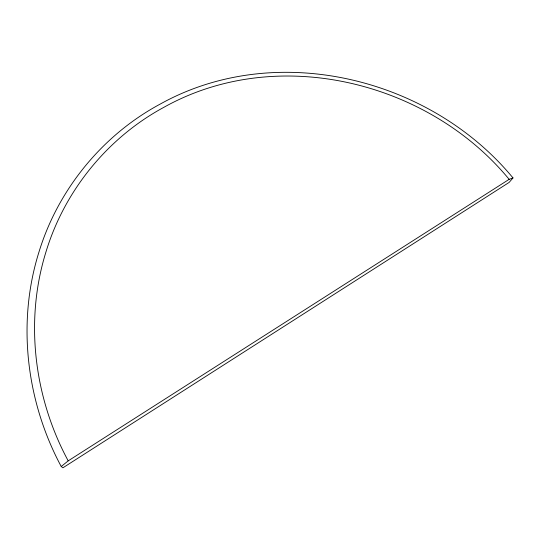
<?xml version="1.0" encoding="UTF-8"?>
<svg xmlns="http://www.w3.org/2000/svg" width="540" height="540" viewBox="0 0 540 540"><rect width="100%" height="100%" fill="white"/><g stroke="black" fill="none" stroke-linecap="round" stroke-linejoin="round"><path stroke-width="0.81" d="M513 177.923L509.132 182.425L62.924 467.795L61.223 466.519C26.386 401.666 16.78 322.893 38.88 252.302C57.983 189.614 102.364 135.169 160.11 104.132C275.825 39.677 430.178 77.578 513 177.923L509.152 179.341L68.202 460.856L61.223 466.519M509.152 179.341C428.2 81.135 277.135 44.057 164.005 107.244C107.629 137.633 64.355 190.931 45.873 252.221C24.55 321.057 34.114 397.757 68.202 460.856"/></g></svg>
